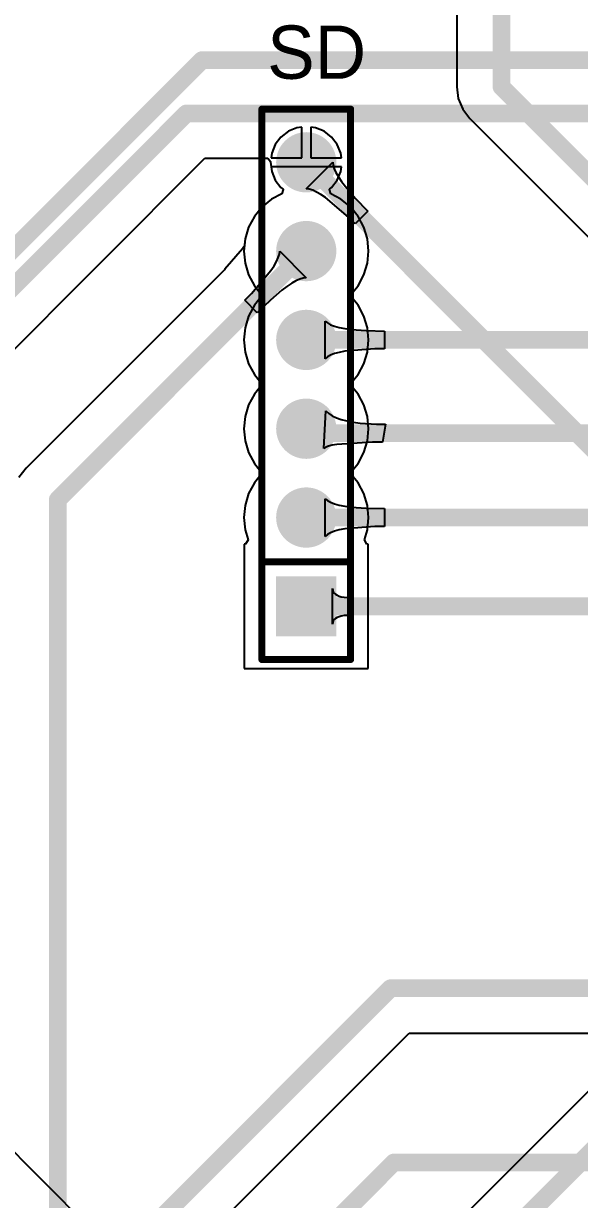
# Model space of a CAD drawing. Header units: millimetres. Extents: x 0 to 190, y 0 to 100.
# Drawn here: x 37.37 to 53.29, y 41.84 to 75.47 of the extents above; entities that cross this region are included whole.
import ezdxf

# ---------------------------------------------------------------- set-up
doc = ezdxf.new("R2010")
doc.units = ezdxf.units.MM
for name, color, linetype in [('BottomLayer', 5, 'Continuous'), ('BottomSolder', 6, 'Continuous'), ('MultiLayer', 9, 'Continuous'), ('PadHoleLayer', 156, 'Continuous'), ('TopLayer', 1, 'Continuous'), ('TopOverlay', 2, 'Continuous'), ('TopSolder', 216, 'Continuous')]:
    doc.layers.add(name, color=color, linetype=linetype)

msp = doc.modelspace()

# ---------------------------------------------------------------- hatches: boundary and pattern name
at = {"layer": 'BottomLayer'}
h = msp.add_hatch(color=5, dxfattribs=at)
edge = h.paths.add_edge_path()
edge.add_arc((45.466, 71.501), 0.76, 0, 360)
h = msp.add_hatch(color=5, dxfattribs=at)
edge = h.paths.add_edge_path()
edge.add_arc((45.466, 68.961), 0.76, 0, 360)
h = msp.add_hatch(color=5, dxfattribs=at)
edge = h.paths.add_edge_path()
edge.add_arc((45.466, 66.421), 0.76, 0, 360)
h = msp.add_hatch(color=5, dxfattribs=at)
edge = h.paths.add_edge_path()
edge.add_arc((45.466, 63.881), 0.76, 0, 360)
h = msp.add_hatch(color=5, dxfattribs=at)
edge = h.paths.add_edge_path()
edge.add_arc((45.466, 61.341), 0.76, 0, 360)
msp.add_hatch(color=5, dxfattribs=at).paths.add_polyline_path([(44.706, 58.041), (44.706, 59.561), (46.226, 59.561), (46.226, 58.041)])
at = {"layer": 'BottomSolder'}
h = msp.add_hatch(color=6, dxfattribs=at)
edge = h.paths.add_edge_path()
edge.add_arc((45.466, 71.501), 0.862, 0, 360)
h = msp.add_hatch(color=6, dxfattribs=at)
edge = h.paths.add_edge_path()
edge.add_arc((45.466, 68.961), 0.862, 0, 360)
h = msp.add_hatch(color=6, dxfattribs=at)
edge = h.paths.add_edge_path()
edge.add_arc((45.466, 66.421), 0.862, 0, 360)
h = msp.add_hatch(color=6, dxfattribs=at)
edge = h.paths.add_edge_path()
edge.add_arc((45.466, 63.881), 0.862, 0, 360)
h = msp.add_hatch(color=6, dxfattribs=at)
edge = h.paths.add_edge_path()
edge.add_arc((45.466, 61.341), 0.862, 0, 360)
msp.add_hatch(color=6, dxfattribs=at).paths.add_polyline_path([(44.604, 57.939), (44.604, 59.663), (46.328, 59.663), (46.328, 57.939)])
at = {"layer": 'MultiLayer'}
h = msp.add_hatch(color=9, dxfattribs=at)
edge = h.paths.add_edge_path()
edge.add_arc((45.466, 71.501), 0.76, 0, 360)
h = msp.add_hatch(color=9, dxfattribs=at)
edge = h.paths.add_edge_path()
edge.add_arc((45.466, 68.961), 0.76, 0, 360)
h = msp.add_hatch(color=9, dxfattribs=at)
edge = h.paths.add_edge_path()
edge.add_arc((45.466, 66.421), 0.76, 0, 360)
h = msp.add_hatch(color=9, dxfattribs=at)
edge = h.paths.add_edge_path()
edge.add_arc((45.466, 63.881), 0.76, 0, 360)
h = msp.add_hatch(color=9, dxfattribs=at)
edge = h.paths.add_edge_path()
edge.add_arc((45.466, 61.341), 0.76, 0, 360)
msp.add_hatch(color=9, dxfattribs=at).paths.add_polyline_path([(44.706, 58.041), (44.706, 59.561), (46.226, 59.561), (46.226, 58.041)])
at = {"layer": 'PadHoleLayer'}
h = msp.add_hatch(color=156, dxfattribs=at)
edge = h.paths.add_edge_path()
edge.add_arc((45.466, 71.501), 0.51, 0, 360)
h = msp.add_hatch(color=156, dxfattribs=at)
edge = h.paths.add_edge_path()
edge.add_arc((45.466, 68.961), 0.51, 0, 360)
h = msp.add_hatch(color=156, dxfattribs=at)
edge = h.paths.add_edge_path()
edge.add_arc((45.466, 66.421), 0.51, 0, 360)
h = msp.add_hatch(color=156, dxfattribs=at)
edge = h.paths.add_edge_path()
edge.add_arc((45.466, 63.881), 0.51, 0, 360)
h = msp.add_hatch(color=156, dxfattribs=at)
edge = h.paths.add_edge_path()
edge.add_arc((45.466, 61.341), 0.51, 0, 360)
h = msp.add_hatch(color=156, dxfattribs=at)
edge = h.paths.add_edge_path()
edge.add_arc((45.466, 58.801), 0.51, 0, 360)
at = {"layer": 'TopLayer'}
h = msp.add_hatch(color=1, dxfattribs=at)
edge = h.paths.add_edge_path()
edge.add_arc((45.466, 71.501), 0.76, 0, 360)
h = msp.add_hatch(color=1, dxfattribs=at)
edge = h.paths.add_edge_path()
edge.add_arc((45.466, 68.961), 0.76, 0, 360)
h = msp.add_hatch(color=1, dxfattribs=at)
edge = h.paths.add_edge_path()
edge.add_arc((45.466, 66.421), 0.76, 0, 360)
h = msp.add_hatch(color=1, dxfattribs=at)
edge = h.paths.add_edge_path()
edge.add_arc((45.466, 63.881), 0.76, 0, 360)
h = msp.add_hatch(color=1, dxfattribs=at)
edge = h.paths.add_edge_path()
edge.add_arc((45.466, 61.341), 0.76, 0, 360)
msp.add_hatch(color=1, dxfattribs=at).paths.add_polyline_path([(44.706, 58.041), (44.706, 59.561), (46.226, 59.561), (46.226, 58.041)])
at = {"layer": 'TopSolder'}
h = msp.add_hatch(color=216, dxfattribs=at)
edge = h.paths.add_edge_path()
edge.add_arc((45.466, 71.501), 0.862, 0, 360)
h = msp.add_hatch(color=216, dxfattribs=at)
edge = h.paths.add_edge_path()
edge.add_arc((45.466, 68.961), 0.862, 0, 360)
h = msp.add_hatch(color=216, dxfattribs=at)
edge = h.paths.add_edge_path()
edge.add_arc((45.466, 66.421), 0.862, 0, 360)
h = msp.add_hatch(color=216, dxfattribs=at)
edge = h.paths.add_edge_path()
edge.add_arc((45.466, 63.881), 0.862, 0, 360)
h = msp.add_hatch(color=216, dxfattribs=at)
edge = h.paths.add_edge_path()
edge.add_arc((45.466, 61.341), 0.862, 0, 360)
msp.add_hatch(color=216, dxfattribs=at).paths.add_polyline_path([(44.604, 57.939), (44.604, 59.663), (46.328, 59.663), (46.328, 57.939)])

# ---------------------------------------------------------------- linework, layer by layer
at = {"layer": 'BottomLayer'}
for p, q in [((22.109, 51.158), (42.568, 71.617)), ((42.568, 71.617), (44.362, 71.617)), ((44.362, 71.617), (44.446, 71.522)), ((44.446, 71.522), (44.443, 71.501)), ((44.443, 71.501), (44.478, 71.236)), ((44.478, 71.236), (44.58, 70.99)), ((44.58, 70.99), (44.743, 70.778)), ((44.743, 70.778), (44.805, 70.73)), ((44.804, 70.727), (44.765, 70.6)), ((44.805, 70.73), (44.804, 70.727)), ((44.475, 70.445), (44.204, 70.223)), ((44.765, 70.6), (44.475, 70.445)), ((44.204, 70.223), (43.982, 69.952)), ((43.817, 69.644), (43.716, 69.309)), ((43.982, 69.952), (43.817, 69.644)), ((43.716, 69.309), (43.698, 69.125)), ((43.638, 69.03), (43.139, 68.445)), ((43.675, 69.085), (43.638, 69.03)), ((43.698, 69.125), (43.675, 69.085)), ((44.696, 68.875), (44.706, 68.961)), ((44.706, 68.961), (45.466, 68.201)), ((44.546, 68.544), (44.616, 68.667)), ((44.616, 68.667), (44.666, 68.777)), ((44.666, 68.777), (44.696, 68.875)), ((43.123, 68.43), (37.448, 62.755)), ((43.139, 68.445), (43.123, 68.43)), ((43.895, 67.753), (44.456, 68.41)), ((44.456, 68.41), (44.546, 68.544)), ((44.915, 67.951), (44.769, 67.841)), ((45.049, 68.041), (44.915, 67.951)), ((45.172, 68.111), (45.049, 68.041)), ((45.282, 68.161), (45.172, 68.111)), ((45.38, 68.191), (45.282, 68.161)), ((45.466, 68.201), (45.38, 68.191)), ((43.705, 67.559), (43.895, 67.753)), ((44.769, 67.841), (44.441, 67.56)), ((44.064, 67.2), (43.705, 67.559)), ((44.441, 67.56), (44.064, 67.2)), ((46.003, 65.883), (46.003, 66.959)), ((46.003, 66.959), (46.071, 66.905)), ((46.071, 66.905), (46.162, 66.857)), ((46.162, 66.857), (46.275, 66.814)), ((46.275, 66.814), (46.411, 66.777)), ((46.411, 66.777), (46.57, 66.746)), ((46.57, 66.746), (46.751, 66.72)), ((46.751, 66.72), (47.181, 66.686)), ((47.181, 66.686), (47.702, 66.675)), ((47.702, 66.675), (47.702, 66.167)), ((46.071, 65.937), (46.003, 65.883)), ((46.162, 65.985), (46.071, 65.937)), ((46.275, 66.028), (46.162, 65.985)), ((46.411, 66.065), (46.275, 66.028)), ((46.57, 66.096), (46.411, 66.065)), ((47.431, 66.164), (46.57, 66.096)), ((47.702, 66.167), (47.431, 66.164)), ((45.971, 63.313), (46.031, 64.389)), ((46.031, 64.389), (46.11, 64.316)), ((46.11, 64.316), (46.209, 64.252)), ((46.209, 64.252), (46.328, 64.195)), ((46.328, 64.195), (46.468, 64.145)), ((46.468, 64.145), (46.628, 64.103)), ((46.628, 64.103), (46.809, 64.069)), ((46.809, 64.069), (47.01, 64.042)), ((47.01, 64.042), (47.473, 64.012)), ((47.473, 64.012), (47.735, 64.008)), ((47.735, 64.008), (47.644, 63.5)), ((46.026, 63.349), (45.971, 63.313)), ((46.105, 63.38), (46.026, 63.349)), ((46.21, 63.408), (46.105, 63.38)), ((46.34, 63.433), (46.21, 63.408)), ((47.364, 63.498), (46.34, 63.433)), ((47.644, 63.5), (47.364, 63.498)), ((37.448, 62.755), (37.245, 62.489)), ((46.003, 60.803), (46.003, 61.879)), ((46.003, 61.879), (46.071, 61.825)), ((46.071, 61.825), (46.162, 61.777)), ((46.162, 61.777), (46.275, 61.734)), ((46.275, 61.734), (46.411, 61.697)), ((46.411, 61.697), (46.57, 61.666)), ((46.57, 61.666), (46.751, 61.64)), ((46.751, 61.64), (47.181, 61.606)), ((47.181, 61.606), (47.702, 61.595)), ((47.702, 61.595), (47.702, 61.087)), ((46.162, 60.905), (46.071, 60.857)), ((46.275, 60.948), (46.162, 60.905)), ((46.411, 60.985), (46.275, 60.948)), ((46.57, 61.016), (46.411, 60.985)), ((47.431, 61.084), (46.57, 61.016)), ((47.702, 61.087), (47.431, 61.084)), ((46.071, 60.857), (46.003, 60.803)), ((46.22, 58.293), (46.22, 59.309)), ((46.22, 59.309), (46.225, 59.261)), ((46.225, 59.261), (46.24, 59.218)), ((46.24, 59.218), (46.266, 59.179)), ((46.266, 59.179), (46.302, 59.146)), ((46.302, 59.146), (46.348, 59.118)), ((46.348, 59.118), (46.404, 59.096)), ((46.404, 59.096), (46.47, 59.078)), ((46.47, 59.078), (46.547, 59.065)), ((46.547, 59.065), (46.634, 59.058)), ((46.634, 59.058), (46.731, 59.055)), ((46.731, 59.055), (46.731, 58.547)), ((46.47, 58.524), (46.404, 58.506)), ((46.547, 58.537), (46.47, 58.524)), ((46.634, 58.544), (46.547, 58.537)), ((46.731, 58.547), (46.634, 58.544)), ((46.225, 58.341), (46.22, 58.293)), ((46.24, 58.384), (46.225, 58.341)), ((46.266, 58.423), (46.24, 58.384)), ((46.302, 58.456), (46.266, 58.423)), ((46.348, 58.483), (46.302, 58.456)), ((46.404, 58.506), (46.348, 58.483)), ((41.245, 39.433), (48.41, 46.598)), ((48.41, 46.598), (61.66, 46.598))]:
    msp.add_line(p, q, dxfattribs=at)
at = {"layer": 'BottomLayer', "const_width": 0.508}
for points in [[(20.066, 52.005), (42.483, 74.422)], [(42.483, 74.422), (56.642, 74.422)], [(20.828, 51.689), (42.037, 72.898)], [(42.037, 72.898), (57.658, 72.898)], [(38.354, 61.849), (45.466, 68.961)], [(45.466, 66.421), (76.327, 66.421)], [(45.466, 63.881), (45.593, 63.754)], [(45.593, 63.754), (75.057, 63.754)], [(38.354, 38.354), (38.354, 61.849)], [(45.466, 61.341), (74.041, 61.341)], [(45.466, 58.801), (72.517, 58.801)], [(38.354, 38.354), (47.879, 47.879)], [(47.879, 47.879), (64.516, 47.879)], [(43.434, 38.354), (47.976, 42.896)], [(47.976, 42.896), (61.688, 42.896)]]:
    msp.add_lwpolyline(points, dxfattribs=at)
at = {"layer": 'BottomLayer', "const_width": 0.254}
for points in [[(42.356, 74.422, 1), (42.61, 74.422, 1)], [(42.356, 74.422, 1), (42.61, 74.422, 1)], [(41.91, 72.898, 1), (42.164, 72.898, 1)], [(41.91, 72.898, 1), (42.164, 72.898, 1)], [(45.339, 68.961, 1), (45.593, 68.961, 1)], [(45.339, 66.421, 1), (45.593, 66.421, 1)], [(45.339, 63.881, 1), (45.593, 63.881, 1)], [(45.466, 63.754, 1), (45.72, 63.754, 1)], [(45.466, 63.754, 1), (45.72, 63.754, 1)], [(38.227, 61.849, 1), (38.481, 61.849, 1)], [(38.227, 61.849, 1), (38.481, 61.849, 1)], [(45.339, 61.341, 1), (45.593, 61.341, 1)], [(45.339, 58.801, 1), (45.593, 58.801, 1)], [(47.752, 47.879, 1), (48.006, 47.879, 1)], [(47.752, 47.879, 1), (48.006, 47.879, 1)], [(47.849, 42.896, 1), (48.103, 42.896, 1)], [(47.849, 42.896, 1), (48.103, 42.896, 1)]]:
    msp.add_lwpolyline(points, format="xyb", close=True, dxfattribs=at)
at = {"layer": 'TopLayer'}
for p, q in [((49.773, 84.615), (49.773, 73.66)), ((49.773, 73.66), (49.817, 73.328)), ((49.817, 73.328), (49.945, 73.02)), ((49.945, 73.02), (50.148, 72.754)), ((50.148, 72.754), (54.708, 68.195)), ((44.955, 72.387), (44.743, 72.224)), ((45.201, 72.489), (44.955, 72.387)), ((45.339, 72.507), (45.201, 72.489)), ((45.339, 71.628), (45.339, 72.507)), ((45.731, 72.489), (45.593, 72.507)), ((45.593, 72.507), (45.593, 71.628)), ((45.977, 72.387), (45.731, 72.489)), ((46.189, 72.224), (45.977, 72.387)), ((44.58, 72.012), (44.478, 71.766)), ((44.743, 72.224), (44.58, 72.012)), ((46.352, 72.012), (46.189, 72.224)), ((46.454, 71.766), (46.352, 72.012)), ((44.478, 71.766), (44.46, 71.628)), ((46.472, 71.628), (46.454, 71.766)), ((44.46, 71.628), (45.339, 71.628)), ((45.466, 71.374), (44.46, 71.374)), ((44.46, 71.374), (44.478, 71.236)), ((45.466, 70.741), (46.226, 71.501)), ((46.472, 71.374), (45.466, 71.374)), ((45.593, 71.628), (46.472, 71.628)), ((46.226, 71.501), (46.236, 71.415)), ((46.236, 71.415), (46.266, 71.317)), ((46.266, 71.317), (46.316, 71.207)), ((46.454, 71.236), (46.472, 71.374)), ((44.478, 71.236), (44.58, 70.99)), ((44.58, 70.99), (44.743, 70.778)), ((46.189, 70.778), (46.352, 70.99)), ((46.316, 71.207), (46.386, 71.084)), ((46.352, 70.99), (46.454, 71.236)), ((46.386, 71.084), (46.476, 70.95)), ((44.743, 70.778), (44.805, 70.73)), ((44.804, 70.727), (44.765, 70.6)), ((44.805, 70.73), (44.804, 70.727)), ((45.552, 70.731), (45.466, 70.741)), ((45.65, 70.701), (45.552, 70.731)), ((45.76, 70.651), (45.65, 70.701)), ((45.883, 70.581), (45.76, 70.651)), ((46.127, 70.73), (46.189, 70.778)), ((46.128, 70.727), (46.127, 70.73)), ((46.167, 70.6), (46.128, 70.727)), ((46.476, 70.95), (46.586, 70.804)), ((46.586, 70.804), (46.867, 70.476)), ((44.475, 70.445), (44.204, 70.223)), ((44.765, 70.6), (44.475, 70.445)), ((46.017, 70.491), (45.883, 70.581)), ((46.674, 69.93), (46.017, 70.491)), ((46.457, 70.445), (46.167, 70.6)), ((46.728, 70.223), (46.457, 70.445)), ((46.867, 70.476), (47.227, 70.099)), ((44.204, 70.223), (43.982, 69.952)), ((46.95, 69.952), (46.728, 70.223)), ((47.227, 70.099), (46.868, 69.74)), ((43.817, 69.644), (43.716, 69.309)), ((43.982, 69.952), (43.817, 69.644)), ((46.868, 69.74), (46.674, 69.93)), ((47.115, 69.644), (46.95, 69.952)), ((47.216, 69.309), (47.115, 69.644)), ((43.716, 69.309), (43.681, 68.961)), ((47.251, 68.961), (47.216, 69.309)), ((43.681, 68.961), (43.716, 68.613)), ((47.216, 68.613), (47.251, 68.961)), ((43.716, 68.613), (43.817, 68.278)), ((47.115, 68.278), (47.216, 68.613)), ((43.817, 68.278), (43.982, 67.97)), ((46.95, 67.97), (47.115, 68.278)), ((43.982, 67.97), (44.131, 67.788)), ((46.801, 67.788), (46.95, 67.97)), ((44.131, 67.788), (44.198, 67.691)), ((44.198, 67.691), (44.131, 67.594)), ((46.734, 67.691), (46.801, 67.788)), ((46.801, 67.594), (46.734, 67.691)), ((43.982, 67.412), (43.817, 67.104)), ((44.131, 67.594), (43.982, 67.412)), ((46.95, 67.412), (46.801, 67.594)), ((47.115, 67.104), (46.95, 67.412)), ((43.817, 67.104), (43.716, 66.769)), ((47.216, 66.769), (47.115, 67.104)), ((43.716, 66.769), (43.681, 66.421)), ((47.251, 66.421), (47.216, 66.769)), ((43.681, 66.421), (43.716, 66.073)), ((47.216, 66.073), (47.251, 66.421)), ((43.716, 66.073), (43.817, 65.738)), ((47.115, 65.738), (47.216, 66.073)), ((43.817, 65.738), (43.982, 65.43)), ((46.95, 65.43), (47.115, 65.738)), ((43.982, 65.43), (44.131, 65.248)), ((44.131, 65.248), (44.198, 65.151)), ((46.734, 65.151), (46.801, 65.248)), ((46.801, 65.248), (46.95, 65.43)), ((44.131, 65.054), (43.982, 64.872)), ((44.198, 65.151), (44.131, 65.054)), ((46.801, 65.054), (46.734, 65.151)), ((46.95, 64.872), (46.801, 65.054)), ((43.982, 64.872), (43.817, 64.564)), ((47.115, 64.564), (46.95, 64.872)), ((43.817, 64.564), (43.716, 64.229)), ((47.216, 64.229), (47.115, 64.564)), ((43.716, 64.229), (43.681, 63.881)), ((47.251, 63.881), (47.216, 64.229)), ((43.681, 63.881), (43.716, 63.533)), ((47.216, 63.533), (47.251, 63.881)), ((43.716, 63.533), (43.817, 63.198)), ((47.115, 63.198), (47.216, 63.533)), ((43.817, 63.198), (43.982, 62.89)), ((46.95, 62.89), (47.115, 63.198)), ((43.982, 62.89), (44.131, 62.708)), ((44.131, 62.708), (44.198, 62.611)), ((44.198, 62.611), (44.131, 62.514)), ((46.734, 62.611), (46.801, 62.708)), ((46.801, 62.514), (46.734, 62.611)), ((46.801, 62.708), (46.95, 62.89)), ((43.982, 62.332), (43.817, 62.024)), ((44.131, 62.514), (43.982, 62.332)), ((46.95, 62.332), (46.801, 62.514)), ((47.115, 62.024), (46.95, 62.332)), ((43.817, 62.024), (43.716, 61.689)), ((47.216, 61.689), (47.115, 62.024)), ((43.716, 61.689), (43.681, 61.341)), ((47.251, 61.341), (47.216, 61.689)), ((43.681, 61.341), (43.716, 60.993)), ((47.216, 60.993), (47.251, 61.341)), ((43.716, 60.993), (43.803, 60.704)), ((47.129, 60.704), (47.216, 60.993)), ((43.732, 60.577), (43.69, 60.577)), ((43.69, 60.577), (43.69, 57.025)), ((43.803, 60.704), (43.732, 60.577)), ((47.2, 60.577), (47.129, 60.704)), ((47.242, 60.577), (47.2, 60.577)), ((47.242, 57.025), (47.242, 60.577)), ((43.69, 57.025), (47.242, 57.025)), ((40.518, 39.781), (33.285, 47.014)), ((53.837, 45.235), (47.857, 39.255))]:
    msp.add_line(p, q, dxfattribs=at)
at = {"layer": 'TopLayer', "const_width": 0.508}
for points in [[(51.054, 73.66), (51.054, 86.614)], [(51.054, 73.66), (56.769, 67.945)], [(45.466, 71.501), (61.976, 54.991)], [(41.275, 30.861), (55.118, 44.704)]]:
    msp.add_lwpolyline(points, dxfattribs=at)
at = {"layer": 'TopLayer', "const_width": 0.254}
for points in [[(50.927, 73.66, 1), (51.181, 73.66, 1)], [(50.927, 73.66, 1), (51.181, 73.66, 1)], [(45.339, 71.501, 1), (45.593, 71.501, 1)]]:
    msp.add_lwpolyline(points, format="xyb", close=True, dxfattribs=at)
at = {"layer": 'TopOverlay', "const_width": 0.2}
for points in [[(44.196, 57.281), (44.196, 73.021)], [(44.196, 73.021), (46.736, 73.021)], [(46.736, 57.281), (46.736, 73.021)], [(44.196, 60.071), (46.736, 60.071)], [(44.196, 57.281), (46.736, 57.281)]]:
    msp.add_lwpolyline(points, dxfattribs=at)
at = {"layer": 'TopOverlay', "const_width": 0.1}
for points in [[(44.146, 73.021, 1), (44.246, 73.021, 1)], [(44.146, 73.021, 1), (44.246, 73.021, 1)], [(46.686, 73.021, 1), (46.786, 73.021, 1)], [(46.686, 73.021, 1), (46.786, 73.021, 1)], [(44.146, 60.071, 1), (44.246, 60.071, 1)], [(46.686, 60.071, 1), (46.786, 60.071, 1)], [(44.146, 57.281, 1), (44.246, 57.281, 1)], [(44.146, 57.281, 1), (44.246, 57.281, 1)], [(46.686, 57.281, 1), (46.786, 57.281, 1)], [(46.686, 57.281, 1), (46.786, 57.281, 1)]]:
    msp.add_lwpolyline(points, format="xyb", close=True, dxfattribs=at)

# ---------------------------------------------------------------- texts
at = {"layer": 'TopOverlay'}
msp.add_text('SD', height=1.524, dxfattribs=at).set_placement((44.348, 73.889))

doc.saveas('drawing.dxf')
